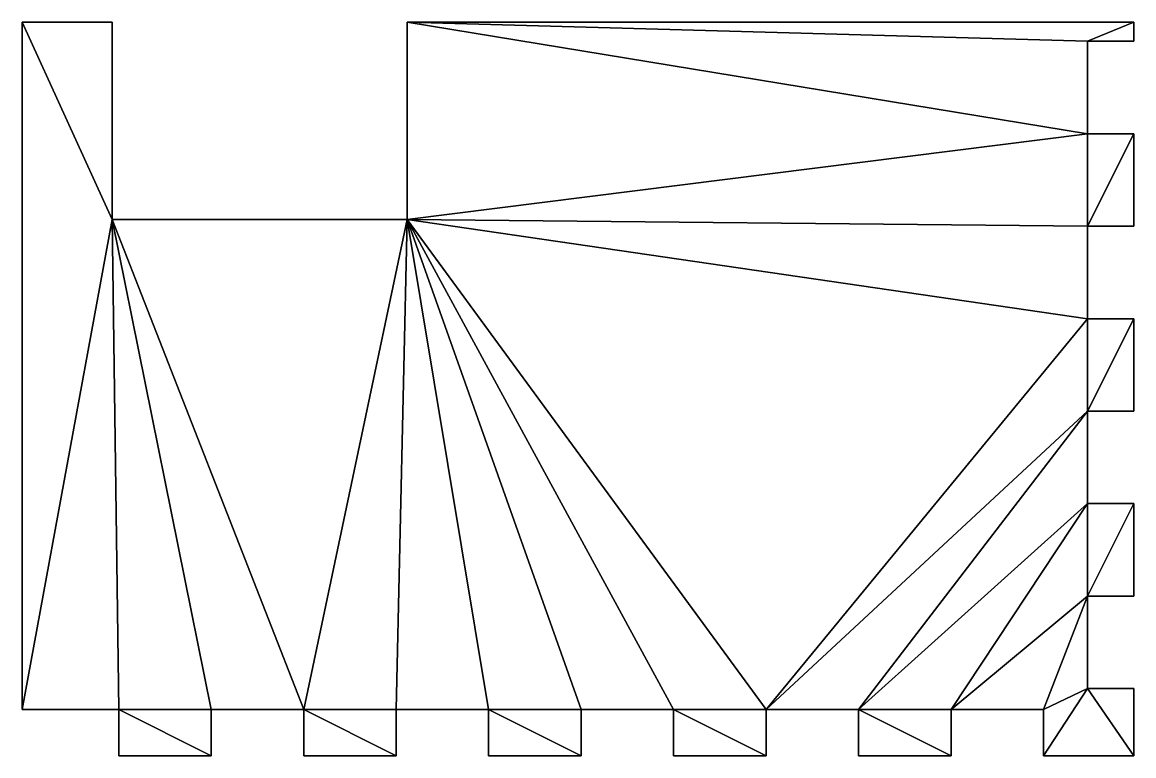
# Model space of a CAD drawing. Extents: x -1.8 to 12.6, y -7.9 to 1.6.
import ezdxf

# ---------------------------------------------------------------- set-up
doc = ezdxf.new("R2010")
doc.units = 0
doc.layers.add('front_plate_for_encasing_assuming_this_is_the_front', color=7, linetype='CONTINUOUS')

msp = doc.modelspace()

# ---------------------------------------------------------------- meshes
at = {"layer": 'front_plate_for_encasing_assuming_this_is_the_front', "color": 7}
mesh = msp.add_polyface(dxfattribs=at)
corners = [(3.150001, 1.637595), (3.150001, 1.637595, 0.6), (12.573001, 1.637595, 0.6), (12.573001, 1.637595), (-0.592666, -7.277805), (-0.592666, -7.877527), (-0.592666, -7.877527, 0.6), (-0.592666, -7.277805, 0.6), (0.606778, -7.877527), (0.606778, -7.877527, 0.6), (0.606778, -7.277805), (0.606778, -7.277805, 0.6), (1.806223, -7.277805), (1.806223, -7.277805, 0.6), (1.806223, -7.877527), (1.806223, -7.877527, 0.6), (3.005667, -7.877527), (3.005667, -7.877527, 0.6), (3.005667, -7.277805), (3.005667, -7.277805, 0.6), (4.205112, -7.277805), (4.205112, -7.277805, 0.6), (4.205112, -7.877527), (4.205112, -7.877527, 0.6), (5.404556, -7.877527), (5.404556, -7.877527, 0.6), (5.404556, -7.277805), (5.404556, -7.277805, 0.6), (6.604, -7.277805), (6.604, -7.277805, 0.6), (6.604, -7.877527), (6.604, -7.877527, 0.6), (7.803445, -7.877527), (7.803445, -7.877527, 0.6), (7.803445, -7.277805), (7.803445, -7.277805, 0.6), (9.002889, -7.277805), (9.002889, -7.277805, 0.6), (9.002889, -7.877527), (9.002889, -7.877527, 0.6), (10.202334, -7.877527), (10.202334, -7.877527, 0.6), (10.202334, -7.277805), (10.202334, -7.277805, 0.6), (11.401778, -7.277805), (11.401778, -7.277805, 0.6), (11.401778, -7.877527), (11.401778, -7.877527, 0.6), (12.573001, -7.877527), (12.573001, -7.877527, 0.6), (12.573001, -7.006166), (12.573001, -7.006166, 0.6), (11.973279, -7.006166), (11.973279, -7.006166, 0.6), (11.973279, -5.806721), (11.973279, -5.806721, 0.6), (12.573001, -5.806721), (12.573001, -5.806721, 0.6), (12.573001, -4.607277), (12.573001, -4.607277, 0.6), (11.973279, -4.607277), (11.973279, -4.607277, 0.6), (11.973279, -3.407832), (11.973279, -3.407832, 0.6), (12.573001, -3.407832), (12.573001, -3.407832, 0.6), (12.573001, -2.208388), (12.573001, -2.208388, 0.6), (11.973279, -2.208388), (11.973279, -2.208388, 0.6), (11.973279, -1.008944), (11.973279, -1.008944, 0.6), (12.573001, -1.008944), (12.573001, -1.008944, 0.6), (12.573001, 0.190501), (12.573001, 0.190501, 0.6), (11.973279, 0.190501), (11.973279, 0.190501, 0.6), (11.973279, 1.389945), (11.973279, 1.389945, 0.6), (12.573001, 1.389945), (12.573001, 1.389945, 0.6), (-1.845028, 1.637595, 0.6), (-1.845028, -7.277805, 0.6), (-1.845028, 1.637595), (-1.845028, -7.277805), (-0.679999, 1.637595, 0.6), (-0.679999, -0.922405, 0.6), (3.150001, -0.922405, 0.6), (-0.679999, 1.637595), (-0.679999, -0.922405), (3.150001, -0.922405)]
mesh.append_faces([[corners[k] for k in face] for face in [(0, 3, 2), (0, 2, 1), (4, 7, 6), (4, 6, 5), (5, 6, 9), (5, 9, 8), (8, 9, 11), (8, 11, 10), (10, 11, 13), (10, 13, 12), (12, 13, 15), (12, 15, 14), (14, 15, 17), (14, 17, 16), (16, 17, 19), (16, 19, 18), (18, 19, 21), (18, 21, 20), (20, 21, 23), (20, 23, 22), (22, 23, 25), (22, 25, 24), (24, 25, 27), (24, 27, 26), (26, 27, 29), (26, 29, 28), (28, 29, 31), (28, 31, 30), (30, 31, 33), (30, 33, 32), (32, 33, 35), (32, 35, 34), (34, 35, 37), (34, 37, 36), (36, 37, 39), (36, 39, 38), (38, 39, 41), (38, 41, 40), (40, 41, 43), (40, 43, 42), (42, 43, 45), (42, 45, 44), (44, 45, 47), (44, 47, 46), (46, 47, 49), (46, 49, 48), (48, 49, 51), (48, 51, 50), (50, 51, 53), (50, 53, 52), (52, 53, 55), (52, 55, 54), (54, 55, 57), (54, 57, 56), (56, 57, 59), (56, 59, 58), (58, 59, 61), (58, 61, 60), (60, 61, 63), (60, 63, 62), (62, 63, 65), (62, 65, 64), (64, 65, 67), (64, 67, 66), (66, 67, 69), (66, 69, 68), (68, 69, 71), (68, 71, 70), (70, 71, 73), (70, 73, 72), (72, 73, 75), (72, 75, 74), (74, 75, 77), (74, 77, 76), (76, 77, 79), (76, 79, 78), (78, 79, 81), (78, 81, 80), (80, 81, 2), (80, 2, 3), (83, 85, 84), (83, 84, 82), (85, 83, 7), (85, 7, 4), (9, 7, 11), (87, 83, 82), (86, 87, 82), (61, 37, 63), (83, 87, 7), (7, 87, 11), (6, 7, 9), (11, 87, 13), (13, 87, 88), (15, 13, 17), (17, 13, 19), (19, 13, 88), (23, 21, 25), (25, 21, 27), (69, 35, 88), (27, 21, 88), (88, 77, 71), (31, 29, 33), (33, 29, 35), (35, 29, 88), (37, 35, 63), (39, 37, 41), (41, 37, 43), (45, 55, 53), (45, 43, 55), (47, 45, 53), (49, 47, 53), (43, 37, 61), (51, 49, 53), (55, 43, 61), (57, 55, 59), (29, 27, 88), (59, 55, 61), (65, 63, 67), (63, 35, 69), (67, 63, 69), (73, 71, 75), (71, 69, 88), (75, 71, 77), (79, 1, 2), (81, 79, 2), (79, 77, 1), (21, 19, 88), (1, 77, 88), (84, 85, 90), (4, 5, 8), (4, 8, 10), (10, 90, 4), (12, 14, 16), (12, 16, 18), (12, 90, 10), (12, 18, 91), (20, 22, 24), (36, 60, 62), (20, 24, 26), (20, 26, 91), (34, 68, 91), (28, 30, 32), (28, 32, 34), (28, 34, 91), (34, 36, 62), (36, 38, 40), (36, 40, 42), (54, 44, 52), (42, 44, 54), (44, 46, 52), (46, 48, 52), (36, 42, 60), (48, 50, 52), (42, 54, 60), (54, 56, 58), (26, 28, 91), (54, 58, 60), (70, 76, 91), (62, 64, 66), (34, 62, 68), (62, 66, 68), (70, 72, 74), (68, 70, 91), (70, 74, 76), (0, 78, 3), (78, 80, 3), (76, 78, 0), (18, 20, 91), (76, 0, 91), (85, 4, 90), (12, 91, 90), (84, 90, 89), (82, 84, 89), (82, 89, 86), (86, 89, 90), (86, 90, 87), (1, 88, 0), (0, 88, 91), (87, 90, 91), (87, 91, 88)]], dxfattribs={"color": 7})

doc.saveas('drawing.dxf')
